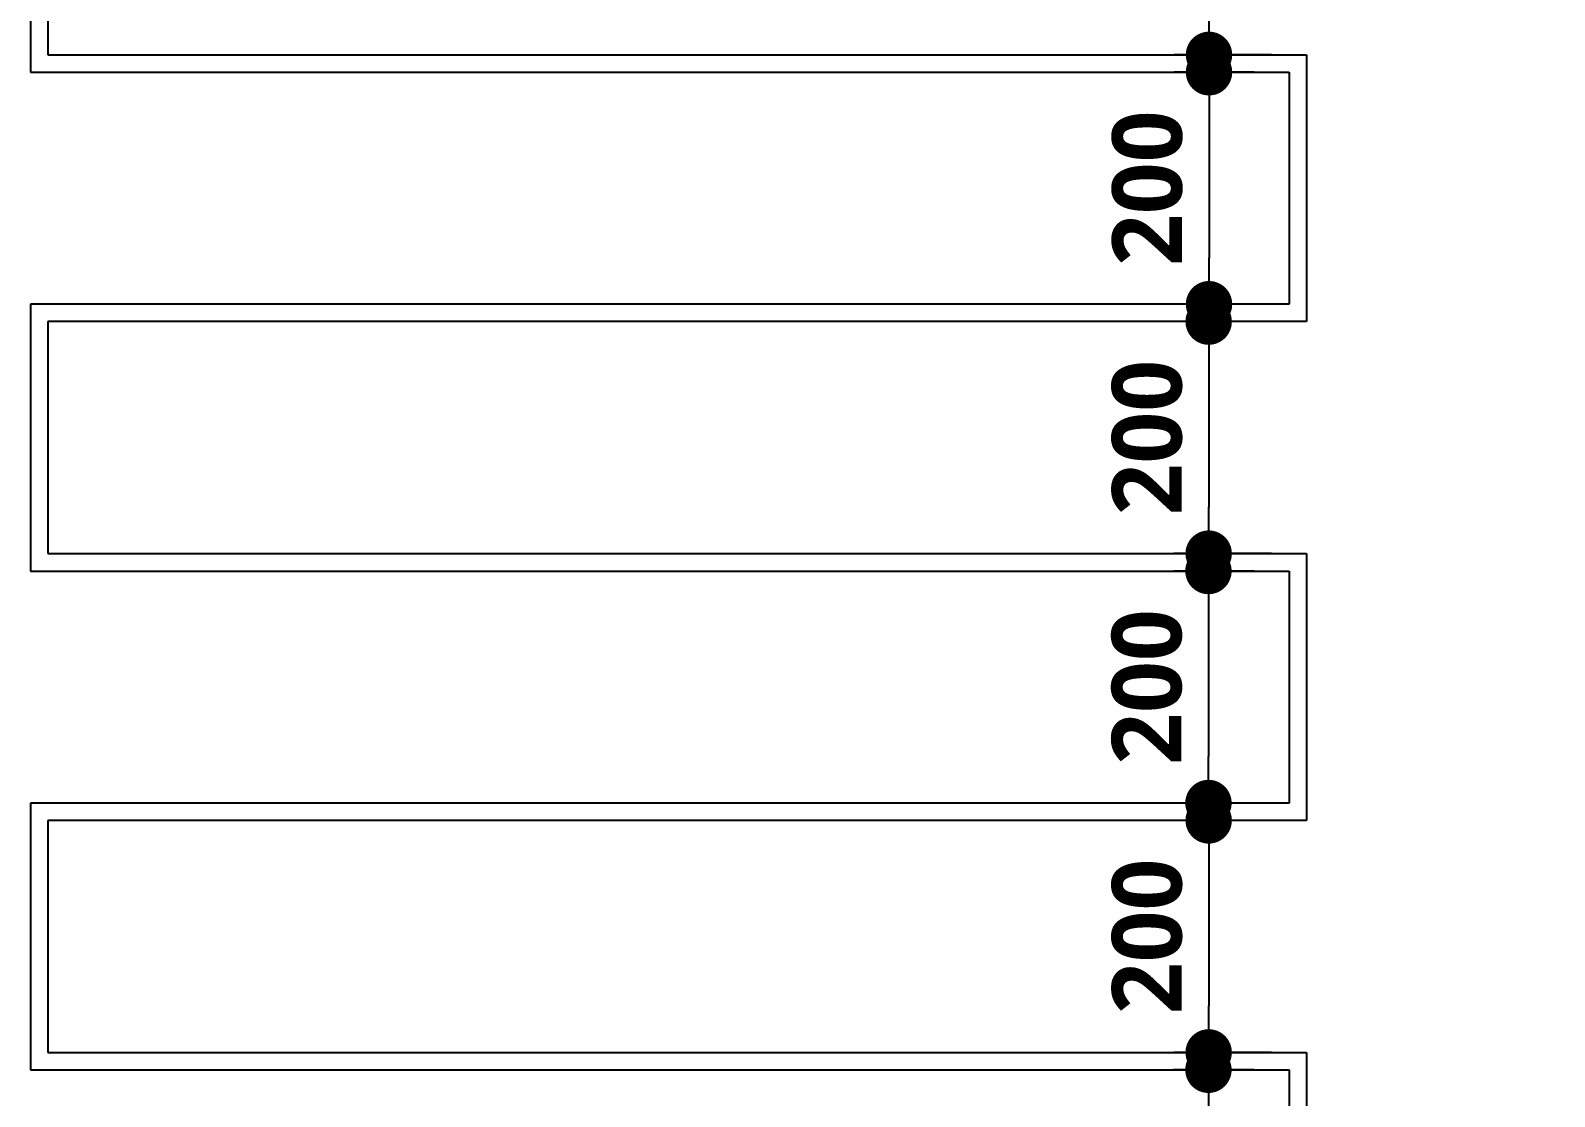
# Model space of a CAD drawing. Header units: millimetres. Extents: x 0 to 33600, y 0 to 8910.
# Drawn here: x 26441 to 27755, y 7003 to 7922 of the extents above; entities that cross this region are included whole.
import ezdxf

# ---------------------------------------------------------------- set-up
doc = ezdxf.new("R2010")
doc.units = ezdxf.units.MM
doc.header["$LTSCALE"] = 20
doc.header["$MEASUREMENT"] = 0
doc.layers.get('0').update_dxf_attribs({"linetype": 'CONTINUOUS'})
doc.layers.get('Defpoints').update_dxf_attribs({"color": 181, "linetype": 'CONTINUOUS'})
doc.layers.add('DIM', color=141, linetype='CONTINUOUS')
doc.styles.get("Standard").update_dxf_attribs({"font": 'NanumGothicBold.ttf'})
doc.dimstyles.new('yongsung', dxfattribs={"dimscale": 20, "dimtxt": 3, "dimasz": 2, "dimexe": 1.5, "dimexo": 1.5, "dimgap": 1, "dimtad": 1, "dimdec": 0, "dimdsep": 46, "dimlunit": 6, "dimtxsty": 'Standard', "dimblk": 'DOT', "dimcen": 0, "dimdle": 2, "dimclrd": 256, "dimclre": 256, "dimclrt": 256, "dimadec": 0, "dimazin": 0, "dimtfac": 480, "dimtdec": 0, "dimtix": 1, "dimtmove": 2, "dimatfit": 3, "dimfxl": 1, "dimtolj": 1, "dimtzin": 0, "dimarcsym": 0})

# ---------------------------------------------------------------- blocks, each defined once
blk = doc.blocks.new('_Dot')
at = {"color": 0, "linetype": 'ByBlock', "lineweight": -2}
blk.add_line((-0.5, 0), (-1, 0), dxfattribs=at)
at = {"color": 0, "linetype": 'ByBlock', "const_width": 0.5}
blk.add_lwpolyline([(-0.25, 0, 1), (0.25, 0, 1)], format="xyb", close=True, dxfattribs=at)
blk = doc.blocks.new('*D224')
at = {"layer": 'Defpoints', "color": 0}
for p in [(27540.7, 8116.2), (28727.8, 8116.2), (27565.7, 6216.2)]:
    blk.add_point(p, dxfattribs=at)
at = {"layer": 'DIM', "lineweight": -2}
for p, q in [((27570.7, 8116.2), (28757.8, 8116.2)), ((28727.8, 6256.2), (28727.8, 8076.2)), ((27595.7, 6216.2), (28757.8, 6216.2))]:
    blk.add_line(p, q, dxfattribs=at)
at = {"layer": 'DIM', "linetype": 'ByBlock', "lineweight": -2, "xscale": 40, "yscale": 40, "zscale": 40}
for p, rotation in [((28727.8, 8116.2), 90), ((28727.8, 6216.2), 270)]:
    blk.add_blockref('_Dot', p, dxfattribs=dict(at, rotation=rotation))
at = {"layer": 'DIM', "insert": (28669.2, 7166.2), "char_height": 60, "attachment_point": 5, "rotation": 90}
blk.add_mtext('\\A1;1,900', dxfattribs=at)
blk = doc.blocks.new('*D228')
at = {"layer": 'Defpoints', "color": 0}
for p in [(27525.7, 7026.2), (27456.2, 6826.2), (27525.7, 6826.2)]:
    blk.add_point(p, dxfattribs=at)
at = {"layer": 'DIM', "lineweight": -2}
for p, q in [((27495.7, 7026.2), (27426.2, 7026.2)), ((27456.2, 6986.2), (27456.2, 6866.2)), ((27495.7, 6826.2), (27426.2, 6826.2))]:
    blk.add_line(p, q, dxfattribs=at)
at = {"layer": 'DIM', "linetype": 'ByBlock', "lineweight": -2, "xscale": 40, "yscale": 40, "zscale": 40}
for p, rotation in [((27456.2, 7026.2), 90), ((27456.2, 6826.2), 270)]:
    blk.add_blockref('_Dot', p, dxfattribs=dict(at, rotation=rotation))
at = {"layer": 'DIM', "insert": (27403.3, 6926.2), "char_height": 60, "attachment_point": 5, "rotation": 90}
blk.add_mtext('\\A1;200', dxfattribs=at)
blk = doc.blocks.new('*D229')
at = {"layer": 'Defpoints', "color": 0}
for p in [(27540.7, 7241.2), (27456.4, 7041.2), (27540.7, 7041.2)]:
    blk.add_point(p, dxfattribs=at)
at = {"layer": 'DIM', "lineweight": -2}
for p, q in [((27510.7, 7241.2), (27426.4, 7241.2)), ((27456.4, 7201.2), (27456.4, 7081.2)), ((27510.7, 7041.2), (27426.4, 7041.2))]:
    blk.add_line(p, q, dxfattribs=at)
at = {"layer": 'DIM', "linetype": 'ByBlock', "lineweight": -2, "xscale": 40, "yscale": 40, "zscale": 40}
for p, rotation in [((27456.4, 7241.2), 90), ((27456.4, 7041.2), 270)]:
    blk.add_blockref('_Dot', p, dxfattribs=dict(at, rotation=rotation))
at = {"layer": 'DIM', "insert": (27403.5, 7141.2), "char_height": 60, "attachment_point": 5, "rotation": 90}
blk.add_mtext('\\A1;200', dxfattribs=at)
blk = doc.blocks.new('*D230')
at = {"layer": 'Defpoints', "color": 0}
for p in [(27525.7, 7456.2), (27456.2, 7256.2), (27525.7, 7256.2)]:
    blk.add_point(p, dxfattribs=at)
at = {"layer": 'DIM', "lineweight": -2}
for p, q in [((27495.7, 7456.2), (27426.2, 7456.2)), ((27456.2, 7416.2), (27456.2, 7296.2)), ((27495.7, 7256.2), (27426.2, 7256.2))]:
    blk.add_line(p, q, dxfattribs=at)
at = {"layer": 'DIM', "linetype": 'ByBlock', "lineweight": -2, "xscale": 40, "yscale": 40, "zscale": 40}
for p, rotation in [((27456.2, 7456.2), 90), ((27456.2, 7256.2), 270)]:
    blk.add_blockref('_Dot', p, dxfattribs=dict(at, rotation=rotation))
at = {"layer": 'DIM', "insert": (27403.3, 7356.2), "char_height": 60, "attachment_point": 5, "rotation": 90}
blk.add_mtext('\\A1;200', dxfattribs=at)
blk = doc.blocks.new('*D231')
at = {"layer": 'Defpoints', "color": 0}
for p in [(27540.7, 7671.2), (27456.4, 7471.2), (27540.7, 7471.2)]:
    blk.add_point(p, dxfattribs=at)
at = {"layer": 'DIM', "lineweight": -2}
for p, q in [((27510.7, 7671.2), (27426.4, 7671.2)), ((27456.4, 7631.2), (27456.4, 7511.2)), ((27510.7, 7471.2), (27426.4, 7471.2))]:
    blk.add_line(p, q, dxfattribs=at)
at = {"layer": 'DIM', "linetype": 'ByBlock', "lineweight": -2, "xscale": 40, "yscale": 40, "zscale": 40}
for p, rotation in [((27456.4, 7671.2), 90), ((27456.4, 7471.2), 270)]:
    blk.add_blockref('_Dot', p, dxfattribs=dict(at, rotation=rotation))
at = {"layer": 'DIM', "insert": (27403.5, 7571.2), "char_height": 60, "attachment_point": 5, "rotation": 90}
blk.add_mtext('\\A1;200', dxfattribs=at)
blk = doc.blocks.new('*D232')
at = {"layer": 'Defpoints', "color": 0}
for p in [(27525.7, 7886.2), (27456.7, 7686.2), (27525.7, 7686.2)]:
    blk.add_point(p, dxfattribs=at)
at = {"layer": 'DIM', "lineweight": -2}
for p, q in [((27495.7, 7886.2), (27426.7, 7886.2)), ((27456.7, 7846.2), (27456.7, 7726.2)), ((27495.7, 7686.2), (27426.7, 7686.2))]:
    blk.add_line(p, q, dxfattribs=at)
at = {"layer": 'DIM', "linetype": 'ByBlock', "lineweight": -2, "xscale": 40, "yscale": 40, "zscale": 40}
for p, rotation in [((27456.7, 7886.2), 90), ((27456.7, 7686.2), 270)]:
    blk.add_blockref('_Dot', p, dxfattribs=dict(at, rotation=rotation))
at = {"layer": 'DIM', "insert": (27403.7, 7786.2), "char_height": 60, "attachment_point": 5, "rotation": 90}
blk.add_mtext('\\A1;200', dxfattribs=at)
blk = doc.blocks.new('*D233')
at = {"layer": 'Defpoints', "color": 0}
for p in [(27540.7, 8101.2), (27456.7, 7901.2), (27540.7, 7901.2)]:
    blk.add_point(p, dxfattribs=at)
at = {"layer": 'DIM', "lineweight": -2}
for p, q in [((27510.7, 8101.2), (27426.7, 8101.2)), ((27456.7, 8061.2), (27456.7, 7941.2)), ((27510.7, 7901.2), (27426.7, 7901.2))]:
    blk.add_line(p, q, dxfattribs=at)
at = {"layer": 'DIM', "linetype": 'ByBlock', "lineweight": -2, "xscale": 40, "yscale": 40, "zscale": 40}
for p, rotation in [((27456.7, 8101.2), 90), ((27456.7, 7901.2), 270)]:
    blk.add_blockref('_Dot', p, dxfattribs=dict(at, rotation=rotation))
at = {"layer": 'DIM', "insert": (27403.7, 8001.2), "char_height": 60, "attachment_point": 5, "rotation": 90}
blk.add_mtext('\\A1;200', dxfattribs=at)

msp = doc.modelspace()

# ---------------------------------------------------------------- linework, layer by layer
at = {"color": 4}
for p, q in [((26440.7, 8116.2), (26440.7, 7886.2)), ((26455.7, 8101.2), (26455.7, 7901.2)), ((26455.7, 7901.2), (27540.7, 7901.2)), ((27540.7, 7901.2), (27540.7, 7671.2)), ((26440.7, 7886.2), (27525.7, 7886.2)), ((27525.7, 7886.2), (27525.7, 7686.2)), ((26440.7, 7686.2), (26440.7, 7456.2)), ((27525.7, 7686.2), (26440.7, 7686.2)), ((26455.7, 7671.2), (26455.7, 7471.2)), ((27540.7, 7671.2), (26455.7, 7671.2)), ((26455.7, 7471.2), (27540.7, 7471.2)), ((27540.7, 7471.2), (27540.7, 7241.2)), ((26440.7, 7456.2), (27525.7, 7456.2)), ((27525.7, 7456.2), (27525.7, 7256.2)), ((26440.7, 7256.2), (26440.7, 7026.2)), ((27525.7, 7256.2), (26440.7, 7256.2)), ((26455.7, 7241.2), (26455.7, 7041.2)), ((27540.7, 7241.2), (26455.7, 7241.2)), ((26455.7, 7041.2), (27540.7, 7041.2)), ((27540.7, 7041.2), (27540.7, 6811.2)), ((26440.7, 7026.2), (27525.7, 7026.2)), ((27525.7, 7026.2), (27525.7, 6826.2))]:
    msp.add_line(p, q, dxfattribs=at)

# ---------------------------------------------------------------- dimensions: what is measured, and where the dimension line sits
at = {"layer": 'DIM'}
for base, p1, p2, picture, middle in [((28727.8, 8116.2, 51500), (27565.7, 6216.2), (27540.7, 8116.2), '*D224', (28669.2, 7166.2, 51500)), ((27456.7, 7901.2, 51500), (27540.7, 8101.2), (27540.7, 7901.2), '*D233', (27403.7, 8001.2, 51500)), ((27456.7, 7686.2, 51500), (27525.7, 7886.2), (27525.7, 7686.2), '*D232', (27403.7, 7786.2, 51500)), ((27456.4, 7471.2, 51500), (27540.7, 7671.2), (27540.7, 7471.2), '*D231', (27403.5, 7571.2, 51500)), ((27456.2, 7256.2, 51500), (27525.7, 7456.2), (27525.7, 7256.2), '*D230', (27403.3, 7356.2, 51500)), ((27456.4, 7041.2, 51500), (27540.7, 7241.2), (27540.7, 7041.2), '*D229', (27403.5, 7141.2, 51500)), ((27456.2, 6826.2, 51500), (27525.7, 7026.2), (27525.7, 6826.2), '*D228', (27403.3, 6926.2, 51500))]:
    dim = msp.add_linear_dim(base=base, p1=p1, p2=p2, angle=90, dimstyle='yongsung', override={"dimblk": 'Dot', "dimtmove": 1}, dxfattribs=at)
    dim.commit()
    dim.dimension.update_dxf_attribs({"geometry": picture, "text_midpoint": middle})

doc.saveas('drawing.dxf')
